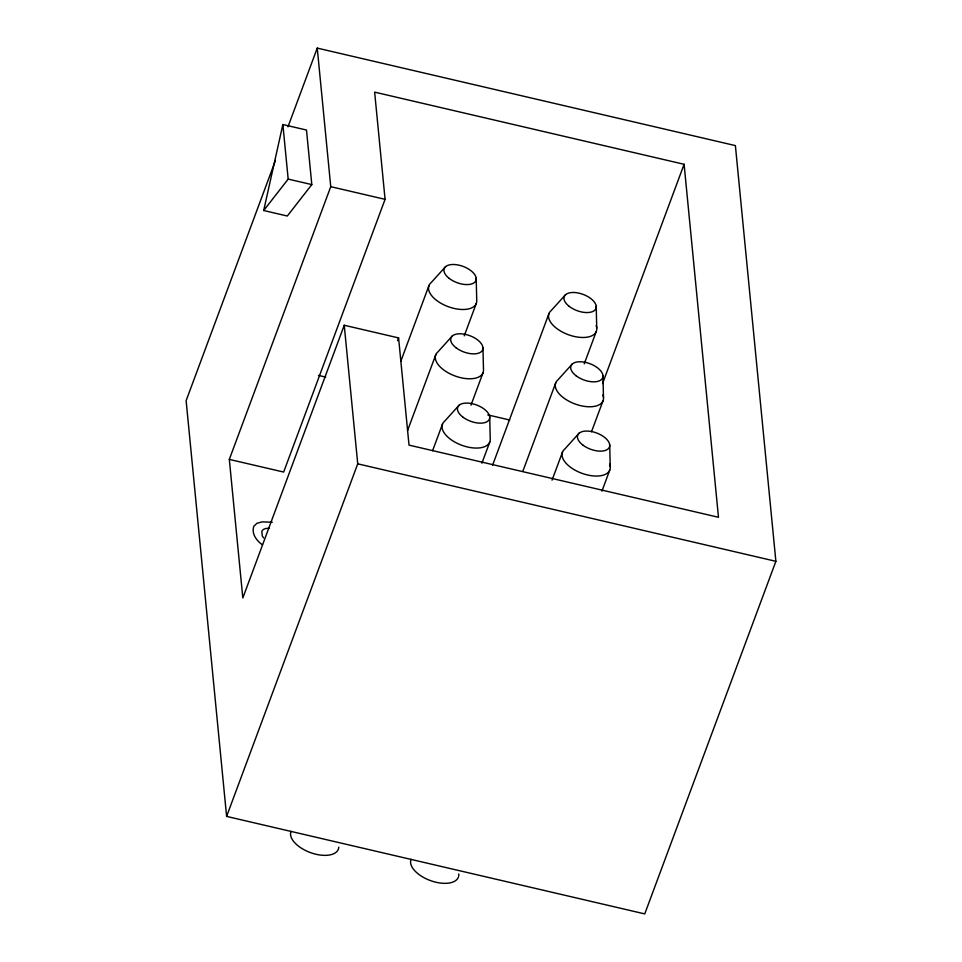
<?xml version="1.0" encoding="UTF-8"?>
<svg xmlns="http://www.w3.org/2000/svg" width="962" height="962" viewBox="0 0 962 962"><rect width="100%" height="100%" fill="white"/><g stroke="black" fill="none" stroke-linecap="round" stroke-linejoin="round"><path stroke-width="1.44" d="M263.696 210.51L282.864 124.531L306.493 130.038L311.808 184.596L287.313 216.017L263.696 210.51L288.179 179.088L282.864 124.531M275.457 160.474L186.123 400.685L226.611 816.401L644.756 913.9L775.877 561.315L735.389 145.599L317.244 48.1L287.999 126.768M229.317 459.403L283.658 472.065L385.077 199.338L374.639 92.136L684.102 164.298L718.482 517.279L409.018 445.117L398.581 337.915L344.24 325.252L242.821 597.967L229.317 459.403L330.748 186.676L317.244 48.1M397.534 340.728L398.581 337.915M226.611 816.401L357.732 463.828L344.24 325.252M400.769 361.399L429.004 285.474M407.527 430.687L435.762 354.762M464.237 335.87L476.262 303.535M432.575 450.769L442.508 424.05M470.983 405.158L483.008 372.823M481.914 463.191L489.754 442.099M492.544 465.307L549.013 313.456M522.823 471.32L555.759 382.744M584.247 363.852L596.272 331.517M552.056 480.146L562.517 452.032M602.549 383.597L684.102 164.298M591.51 431.734L603.018 400.793M601.923 491.173L609.764 470.081M445.622 266.618L431.084 282.684A25.301 12.951 20.4 0 0 447.703 306.481A25.301 12.951 20.4 0 0 476.731 300.12L476.202 278.307M452.368 335.906L437.842 351.972A25.301 12.951 20.4 0 0 454.461 375.769A25.301 12.951 20.4 0 0 483.477 369.408L482.948 347.595M459.127 405.194L444.588 421.26A25.301 12.951 20.4 0 0 461.207 445.057A25.301 12.951 20.4 0 0 490.223 438.696L489.706 416.871M565.632 294.6L551.094 310.666A25.301 12.951 20.4 0 0 569.793 335.209A25.301 12.951 20.4 0 0 596.139 325.601M572.378 363.889L557.84 379.954A25.301 12.951 20.4 0 0 576.539 404.497A25.301 12.951 20.4 0 0 602.885 394.889M579.124 433.177L564.598 449.242A25.301 12.951 20.4 0 0 583.297 473.785A25.301 12.951 20.4 0 0 609.631 464.177M269.468 528.282L267.027 528.354A11.965 6.133 20.4 0 0 261.82 531.637L262.253 535.858L263.54 537.938M272.294 522.234L262.265 521.861L256.938 523.28L253.8 526.298C251.238 533.742 256.638 540.752 262.434 544.829M330.748 186.676L385.077 199.338M288.179 179.088L311.808 184.596M318.47 375.408L325.769 377.116M487.794 414.899L509.692 419.997M357.732 463.828L775.877 561.315M609.704 444.853L610.233 466.678M602.958 375.565L603.487 397.39M596.212 306.289L596.741 328.102M458.297 877.368A25.301 12.951 20.4 0 1 429.737 880.326A25.301 12.951 20.4 0 1 411.051 859.319M458.766 873.965A25.301 12.951 20.4 0 1 458.633 876.298M338.78 847.173A25.301 12.951 20.4 0 1 311.82 853.09A25.301 12.951 20.4 0 1 291.041 831.336M462.782 417.039A16.943 8.682 20.4 0 0 489.381 419.155A16.943 8.682 20.4 0 0 468.506 403.138A16.943 8.682 20.4 0 0 462.782 417.039M582.792 445.021A16.943 8.682 20.4 0 0 609.391 447.138A16.943 8.682 20.4 0 0 588.503 431.12A16.943 8.682 20.4 0 0 582.792 445.021M449.29 278.463A16.943 8.682 20.4 0 0 475.889 280.591A16.943 8.682 20.4 0 0 455.002 264.562A16.943 8.682 20.4 0 0 449.29 278.463M569.3 306.445A16.943 8.682 20.4 0 0 595.899 308.562A16.943 8.682 20.4 0 0 575.011 292.544A16.943 8.682 20.4 0 0 569.3 306.445M456.036 347.751A16.943 8.682 20.4 0 0 482.635 349.879A16.943 8.682 20.4 0 0 461.748 333.85A16.943 8.682 20.4 0 0 456.036 347.751M576.046 375.733A16.943 8.682 20.4 0 0 602.645 377.85A16.943 8.682 20.4 0 0 581.757 361.832A16.943 8.682 20.4 0 0 576.046 375.733"/></g></svg>
